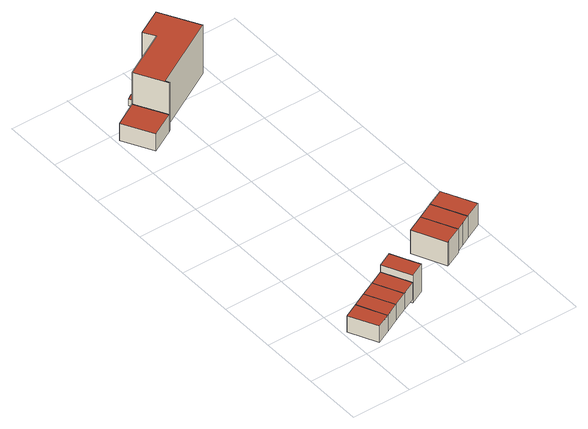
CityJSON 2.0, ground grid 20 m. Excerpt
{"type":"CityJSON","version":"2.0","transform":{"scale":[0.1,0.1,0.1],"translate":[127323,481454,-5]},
"CityObjects":{
"building1":{"type":"Building","attributes":{"b3_dak_type":"multiple horizontal","b3_h_dak_50p":3.62,"b3_h_dak_70p":3.67,"b3_h_dak_max":3.89,"b3_h_dak_min":-2.33,"b3_h_maaiveld":-2.38,"b3_kas_warenhuis":false,"b3_mutatie_ahn3_ahn4":false,"b3_reconstructie_onvolledig":false,"b3_rmse_lod12":0.784,"b3_rmse_lod13":0.784,"b3_rmse_lod22":0.768,"b3_val3dity_lod12":"[]","b3_val3dity_lod13":"[]","b3_val3dity_lod22":"[]","b3_volume_lod12":334.55,"b3_volume_lod13":334.55,"b3_volume_lod22":332.84,"geconstateerd":false,"oorspronkelijkbouwjaar":2007,"status":"Pand in gebruik"},"children":["building1-1"]},
"building1-1":{"type":"BuildingPart","parents":["building1"],"geometry":[{"type":"Solid","lod":"1.2","boundaries":[[[[0,1,2,3]],[[4,1,0,5]],[[5,0,3,6]],[[7,2,1,4]],[[6,3,2,7]],[[6,7,4,5]]]],"semantics":{"surfaces":[{"type":"GroundSurface"},{"type":"WallSurface","on_footprint_edge":true},{"type":"RoofSurface"}],"values":[[0,1,1,1,1,2]]}}]},
"building2":{"type":"Building","attributes":{"b3_dak_type":"multiple horizontal","b3_h_dak_50p":3.67,"b3_h_dak_70p":3.73,"b3_h_dak_max":3.98,"b3_h_dak_min":3.53,"b3_h_maaiveld":-2.4,"b3_kas_warenhuis":false,"b3_mutatie_ahn3_ahn4":false,"b3_reconstructie_onvolledig":false,"b3_rmse_lod12":0.0952,"b3_rmse_lod13":0.0952,"b3_rmse_lod22":0.0709,"b3_val3dity_lod12":"[]","b3_val3dity_lod13":"[]","b3_val3dity_lod22":"[]","b3_volume_lod12":338.28,"b3_volume_lod13":338.28,"b3_volume_lod22":335.75,"geconstateerd":false,"oorspronkelijkbouwjaar":2007,"status":"Pand in gebruik"},"children":["building2-1"]},
"building2-1":{"type":"BuildingPart","parents":["building2"],"geometry":[{"type":"Solid","lod":"1.2","boundaries":[[[[3,8,9,0]],[[10,8,3,6]],[[11,9,8,10]],[[6,3,0,5]],[[5,0,9,11]],[[5,11,10,6]]]],"semantics":{"surfaces":[{"type":"GroundSurface"},{"type":"WallSurface","on_footprint_edge":true},{"type":"RoofSurface"}],"values":[[0,1,1,1,1,2]]}}]},
"building3":{"type":"Building","attributes":{"b3_dak_type":"multiple horizontal","b3_h_dak_50p":3.63,"b3_h_dak_70p":3.67,"b3_h_dak_max":3.88,"b3_h_dak_min":-2.33,"b3_h_maaiveld":-2.42,"b3_kas_warenhuis":false,"b3_mutatie_ahn3_ahn4":false,"b3_reconstructie_onvolledig":false,"b3_rmse_lod12":0.805,"b3_rmse_lod13":0.805,"b3_rmse_lod22":0.791,"b3_val3dity_lod12":"[]","b3_val3dity_lod13":"[]","b3_val3dity_lod22":"[]","b3_volume_lod12":336.66,"b3_volume_lod13":336.66,"b3_volume_lod22":335.29,"geconstateerd":false,"oorspronkelijkbouwjaar":2007,"status":"Pand in gebruik"},"children":["building3-1"]},
"building3-1":{"type":"BuildingPart","parents":["building3"],"geometry":[{"type":"Solid","lod":"1.2","boundaries":[[[[8,12,13,9]],[[14,12,8,10]],[[15,13,12,14]],[[10,8,9,11]],[[11,9,13,15]],[[11,15,14,10]]]],"semantics":{"surfaces":[{"type":"GroundSurface"},{"type":"WallSurface","on_footprint_edge":true},{"type":"RoofSurface"}],"values":[[0,1,1,1,1,2]]}}]},
"building4":{"type":"Building","attributes":{"b3_dak_type":"multiple horizontal","b3_h_dak_50p":3.65,"b3_h_dak_70p":3.68,"b3_h_dak_max":6.61,"b3_h_dak_min":3.41,"b3_h_maaiveld":-2.43,"b3_kas_warenhuis":false,"b3_mutatie_ahn3_ahn4":false,"b3_reconstructie_onvolledig":false,"b3_rmse_lod12":0.596,"b3_rmse_lod13":0.596,"b3_rmse_lod22":0.6,"b3_val3dity_lod12":"[]","b3_val3dity_lod13":"[]","b3_val3dity_lod22":"[]","b3_volume_lod12":336.49,"b3_volume_lod13":336.49,"b3_volume_lod22":334.8,"geconstateerd":false,"oorspronkelijkbouwjaar":2007,"status":"Pand in gebruik"},"children":["building4-1"]},
"building4-1":{"type":"BuildingPart","parents":["building4"],"geometry":[{"type":"Solid","lod":"1.2","boundaries":[[[[12,16,17,13]],[[18,16,12,14]],[[19,17,16,18]],[[14,12,13,15]],[[15,13,17,19]],[[15,19,18,14]]]],"semantics":{"surfaces":[{"type":"GroundSurface"},{"type":"WallSurface","on_footprint_edge":true},{"type":"RoofSurface"}],"values":[[0,1,1,1,1,2]]}}]},
"building5":{"type":"Building","attributes":{"b3_dak_type":"multiple horizontal","b3_h_dak_50p":6.31,"b3_h_dak_70p":6.35,"b3_h_dak_max":6.6,"b3_h_dak_min":3.41,"b3_h_maaiveld":-4.02,"b3_kas_warenhuis":false,"b3_mutatie_ahn3_ahn4":false,"b3_reconstructie_onvolledig":false,"b3_rmse_lod12":1.86,"b3_rmse_lod13":1.86,"b3_rmse_lod22":0.0788,"b3_val3dity_lod12":"[]","b3_val3dity_lod13":"[]","b3_val3dity_lod22":"[]","b3_volume_lod12":599.26,"b3_volume_lod13":599.26,"b3_volume_lod22":514.57,"geconstateerd":false,"oorspronkelijkbouwjaar":2007,"status":"Pand in gebruik"},"children":["building5-1"]},
"building5-1":{"type":"BuildingPart","parents":["building5"],"geometry":[{"type":"Solid","lod":"1.2","boundaries":[[[[20,21,22,23,24]],[[25,21,20,26]],[[27,22,21,25]],[[28,23,22,27]],[[26,20,24,29]],[[29,24,23,28]],[[29,28,27,25,26]]]],"semantics":{"surfaces":[{"type":"GroundSurface"},{"type":"WallSurface","on_footprint_edge":true},{"type":"RoofSurface"}],"values":[[0,1,1,1,1,1,2]]}}]},
"building6":{"type":"Building","attributes":{"b3_dak_type":"multiple horizontal","b3_h_dak_50p":3.74,"b3_h_dak_70p":3.76,"b3_h_dak_max":4.72,"b3_h_dak_min":3.59,"b3_h_maaiveld":-2.46,"b3_kas_warenhuis":false,"b3_mutatie_ahn3_ahn4":false,"b3_reconstructie_onvolledig":false,"b3_rmse_lod12":0.311,"b3_rmse_lod13":0.311,"b3_rmse_lod22":0.319,"b3_val3dity_lod12":"[]","b3_val3dity_lod13":"[]","b3_val3dity_lod22":"[]","b3_volume_lod12":664.56,"b3_volume_lod13":664.56,"b3_volume_lod22":662.15,"geconstateerd":false,"oorspronkelijkbouwjaar":2007,"status":"Pand in gebruik"},"children":["building6-1"]},
"building6-1":{"type":"BuildingPart","parents":["building6"],"geometry":[{"type":"Solid","lod":"1.2","boundaries":[[[[30,31,32,33]],[[34,31,30,35]],[[36,32,31,34]],[[35,30,33,37]],[[37,33,32,36]],[[37,36,34,35]]]],"semantics":{"surfaces":[{"type":"GroundSurface"},{"type":"WallSurface","on_footprint_edge":true},{"type":"RoofSurface"}],"values":[[0,1,1,1,1,2]]}}]},
"building7":{"type":"Building","attributes":{"b3_dak_type":"slanted","b3_h_dak_50p":4.99,"b3_h_dak_70p":5.01,"b3_h_dak_max":5.5,"b3_h_dak_min":-0.46,"b3_h_maaiveld":-3.94,"b3_kas_warenhuis":false,"b3_mutatie_ahn3_ahn4":false,"b3_reconstructie_onvolledig":false,"b3_rmse_lod12":1.08,"b3_rmse_lod13":1.08,"b3_rmse_lod22":0.38,"b3_val3dity_lod12":"[]","b3_val3dity_lod13":"[]","b3_val3dity_lod22":"[]","b3_volume_lod12":692.48,"b3_volume_lod13":692.39,"b3_volume_lod22":641.88,"geconstateerd":false,"oorspronkelijkbouwjaar":2004,"status":"Pand in gebruik"},"children":["building7-1"]},
"building7-1":{"type":"BuildingPart","parents":["building7"],"geometry":[{"type":"Solid","lod":"1.2","boundaries":[[[[38,39,40,41,42]],[[43,40,39,44]],[[45,41,40,43]],[[46,38,42,47]],[[47,42,41,45]],[[44,39,38,46]],[[44,46,47,45,43]]]],"semantics":{"surfaces":[{"type":"GroundSurface"},{"type":"WallSurface","on_footprint_edge":true},{"type":"RoofSurface"}],"values":[[0,1,1,1,1,1,2]]}}]},
"building8":{"type":"Building","attributes":{"b3_dak_type":"multiple horizontal","b3_h_dak_50p":0.2,"b3_h_dak_70p":0.21,"b3_h_dak_max":0.26,"b3_h_dak_min":0.12,"b3_h_maaiveld":-2.35,"b3_kas_warenhuis":false,"b3_mutatie_ahn3_ahn4":false,"b3_reconstructie_onvolledig":false,"b3_rmse_lod12":0.0297,"b3_rmse_lod13":0.0297,"b3_rmse_lod22":0.0262,"b3_val3dity_lod12":"[]","b3_val3dity_lod13":"[]","b3_val3dity_lod22":"[]","b3_volume_lod12":9.04,"b3_volume_lod13":9.04,"b3_volume_lod22":9.02,"geconstateerd":false,"oorspronkelijkbouwjaar":2006,"status":"Pand in gebruik"},"children":["building8-1"]},
"building8-1":{"type":"BuildingPart","parents":["building8"],"geometry":[{"type":"Solid","lod":"1.2","boundaries":[[[[48,49,50,51]],[[52,49,48,53]],[[53,48,51,54]],[[55,50,49,52]],[[54,51,50,55]],[[54,55,52,53]]]],"semantics":{"surfaces":[{"type":"GroundSurface"},{"type":"WallSurface","on_footprint_edge":true},{"type":"RoofSurface"}],"values":[[0,1,1,1,1,2]]}}]},
"building9":{"type":"Building","attributes":{"b3_dak_type":"slanted","b3_h_dak_50p":4.99,"b3_h_dak_70p":5.01,"b3_h_dak_max":5.53,"b3_h_dak_min":-3.4,"b3_h_maaiveld":-3.21,"b3_kas_warenhuis":false,"b3_mutatie_ahn3_ahn4":false,"b3_reconstructie_onvolledig":false,"b3_rmse_lod12":1.65,"b3_rmse_lod13":1.64,"b3_rmse_lod22":0.996,"b3_val3dity_lod12":"[]","b3_val3dity_lod13":"[]","b3_val3dity_lod22":"[]","b3_volume_lod12":622.36,"b3_volume_lod13":622.14,"b3_volume_lod22":576.29,"geconstateerd":false,"oorspronkelijkbouwjaar":2004,"status":"Pand in gebruik"},"children":["building9-1"]},
"building9-1":{"type":"BuildingPart","parents":["building9"],"geometry":[{"type":"Solid","lod":"1.2","boundaries":[[[[56,57,58,59,60]],[[61,58,57,62]],[[63,59,58,61]],[[44,56,60,43]],[[43,60,59,63]],[[62,57,56,44]],[[62,44,43,63,61]]]],"semantics":{"surfaces":[{"type":"GroundSurface"},{"type":"WallSurface","on_footprint_edge":true},{"type":"RoofSurface"}],"values":[[0,1,1,1,1,1,2]]}}]},
"building10":{"type":"Building","attributes":{"b3_dak_type":"multiple horizontal","b3_h_dak_50p":15.54,"b3_h_dak_70p":15.56,"b3_h_dak_max":16.71,"b3_h_dak_min":3.65,"b3_h_maaiveld":-2.43,"b3_kas_warenhuis":false,"b3_mutatie_ahn3_ahn4":false,"b3_reconstructie_onvolledig":false,"b3_rmse_lod12":6.94,"b3_rmse_lod13":0.689,"b3_rmse_lod22":0.639,"b3_val3dity_lod12":"[]","b3_val3dity_lod13":"[]","b3_val3dity_lod22":"[]","b3_volume_lod12":5747.22,"b3_volume_lod13":4469.5,"b3_volume_lod22":4470.08,"geconstateerd":false,"oorspronkelijkbouwjaar":2006,"status":"Pand in gebruik"},"children":["building10-1"]},
"building10-1":{"type":"BuildingPart","parents":["building10"],"geometry":[{"type":"Solid","lod":"1.2","boundaries":[[[[64,65,66,67,68,69,70,71,72]],[[73,65,64,74]],[[75,66,65,73]],[[76,67,66,75]],[[74,64,72,77]],[[78,71,70,79]],[[79,70,69,80]],[[77,72,71,78]],[[81,68,67,76]],[[80,69,68,81]],[[80,81,76,75,73,74,77,78,79]]]],"semantics":{"surfaces":[{"type":"GroundSurface"},{"type":"WallSurface","on_footprint_edge":true},{"type":"RoofSurface"}],"values":[[0,1,1,1,1,1,1,1,1,1,2]]}}]},
"building11":{"type":"Building","attributes":{"b3_dak_type":"slanted","b3_h_dak_50p":4.97,"b3_h_dak_70p":4.99,"b3_h_dak_max":5.52,"b3_h_dak_min":-3.4,"b3_h_maaiveld":-3.21,"b3_kas_warenhuis":false,"b3_mutatie_ahn3_ahn4":false,"b3_reconstructie_onvolledig":false,"b3_rmse_lod12":1.54,"b3_rmse_lod13":1.54,"b3_rmse_lod22":1.54,"b3_val3dity_lod12":"[]","b3_val3dity_lod13":"[]","b3_val3dity_lod22":"[]","b3_volume_lod12":620.2,"b3_volume_lod13":620.2,"b3_volume_lod22":619.81,"geconstateerd":false,"oorspronkelijkbouwjaar":2004,"status":"Pand in gebruik"},"children":["building11-1"]},
"building11-1":{"type":"BuildingPart","parents":["building11"],"geometry":[{"type":"Solid","lod":"1.2","boundaries":[[[[82,83,58,84,57]],[[61,58,83,85]],[[86,84,58,61]],[[87,82,57,62]],[[62,57,84,86]],[[85,83,82,87]],[[85,87,62,86,61]]]],"semantics":{"surfaces":[{"type":"GroundSurface"},{"type":"WallSurface","on_footprint_edge":true},{"type":"RoofSurface"}],"values":[[0,1,1,1,1,1,2]]}}]}
},
"vertices":[
[96,26,26],[48,3,26],[2,95,26],[51,119,26],[48,3,87],[96,26,87],[51,119,87],[2,95,87],
[98,143,26],[144,50,26],[98,143,87],[144,50,87],
[147,166,26],[192,74,26],[147,166,87],[192,74,87],
[195,190,26],[240,97,26],[195,190,87],[240,97,87],
[240,97,10],[195,190,10],[245,215,10],[264,176,10],[290,122,10],[195,190,113],[240,97,113],[245,215,113],[264,176,113],[290,122,113],
[1,1160,25],[82,1205,25],[138,1104,25],[56,1059,25],[82,1205,88],[1,1160,88],[138,1104,88],[56,1059,88],
[367,273,11],[424,301,11],[477,193,11],[421,166,11],[418,164,11],[477,193,100],[424,301,100],[421,166,100],[367,273,100],[418,164,100],
[139,1260,27],[121,1250,27],[113,1264,27],[131,1275,27],[121,1250,52],[139,1260,52],[131,1275,52],[113,1264,52],
[424,301,18],[480,329,18],[533,221,18],[503,206,18],[477,193,18],[533,221,100],[480,329,100],[503,206,100],
[235,1290,26],[212,1329,26],[298,1376,26],[366,1254,26],[369,1248,26],[134,1118,26],[141,1106,26],[138,1104,26],[82,1205,26],[212,1329,206],[235,1290,206],[298,1376,206],[366,1254,206],[82,1205,206],[138,1104,206],[141,1106,206],[134,1118,206],[369,1248,206],
[537,356,18],[590,249,18],[530,228,18],[590,249,100],[530,228,100],[537,356,100]
]}
